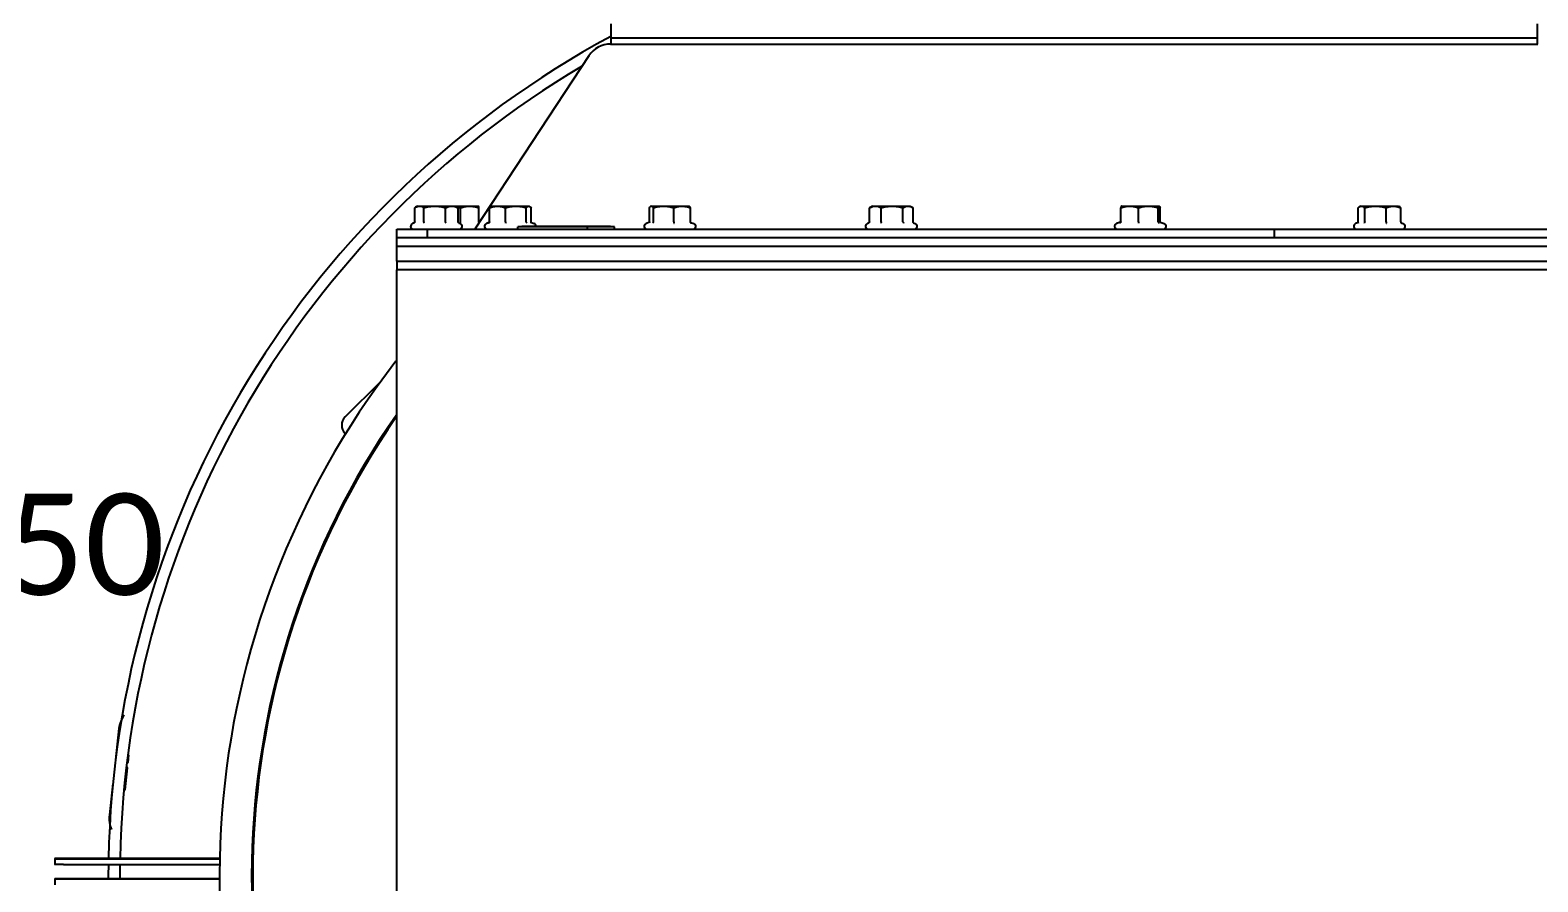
# Model space of a CAD drawing. Header units: millimetres. Extents: x 11802 to 19889, y -472 to 9054.
# Drawn here: x 12491 to 13012, y 5417 to 5712 of the extents above; entities that cross this region are included whole.
import ezdxf

# ---------------------------------------------------------------- set-up
doc = ezdxf.new("R2010")
doc.units = ezdxf.units.MM
doc.header["$LTSCALE"] = 307.34
doc.header["$PDMODE"] = 3
doc.header["$PDSIZE"] = 8
doc.layers.get('0').update_dxf_attribs({"linetype": 'CONTINUOUS'})
doc.layers.get('Defpoints').update_dxf_attribs({"linetype": 'CONTINUOUS'})
doc.styles.get("Standard").update_dxf_attribs({"font": 'calibri.ttf'})
doc.dimstyles.get("Standard").update_dxf_attribs({"dimtxt": 35, "dimasz": 35, "dimexe": 1.5, "dimexo": 1, "dimtad": 1, "dimdsep": 46, "dimtxsty": 'Standard', "dimblk": '_FILLED', "dimblk1": '_FILLED', "dimblk2": '_FILLED', "dimcen": 0.09, "dimazin": 2, "dimtol": 1, "dimtp": 0.01, "dimtm": 0.01, "dimtfac": 1, "dimtofl": 0, "dimtmove": 0, "dimatfit": 3, "dimldrblk": '_FILLED', "dimfxl": 1, "dimtolj": 1, "dimarcsym": 0})

# ---------------------------------------------------------------- blocks, each defined once
blk = doc.blocks.new('_FILLED')
at = {"color": 0, "linetype": 'ByBlock'}
blk.add_solid([(0, 0), (-1, 0.214), (-1, -0.214)], dxfattribs=at)
blk = doc.blocks.new('*D796')
at = {"color": 0, "linetype": 'ByBlock', "lineweight": -2}
for p, q in [((12636.23, 5808.75), (12297.8, 5808.75)), ((12299.3, 5758.75), (12299.3, 5485.19)), ((12299.3, 5138.78), (12299.3, 5448.08)), ((12847.18, 5088.78), (12297.8, 5088.78))]:
    blk.add_line(p, q, dxfattribs=at)
at = {"layer": 'Defpoints', "color": 0}
for p in [(12637.23, 5808.75), (12299.3, 5088.78), (12848.18, 5088.78)]:
    blk.add_point(p, dxfattribs=at)
at = {"color": 0, "linetype": 'ByBlock', "lineweight": -2, "xscale": 50, "yscale": 50, "zscale": 50}
for p, rotation in [((12299.3, 5808.75), 90), ((12299.3, 5088.78), 270)]:
    blk.add_blockref('_FILLED', p, dxfattribs=dict(at, rotation=rotation))
at = {"color": 0, "lineweight": 30, "insert": (12299.3, 5466.64), "char_height": 35, "attachment_point": 5}
blk.add_mtext('\\A1;\\A1;720', dxfattribs=at)
blk = doc.blocks.new('*D797')
at = {"color": 0, "linetype": 'ByBlock', "lineweight": -2}
for p, q in [((12850.83, 5808.75), (12420.4, 5808.75)), ((12421.9, 5758.75), (12421.9, 5552.28)), ((12421.9, 5308.7), (12421.9, 5515.17)), ((12850.83, 5258.7), (12420.4, 5258.7))]:
    blk.add_line(p, q, dxfattribs=at)
at = {"layer": 'Defpoints', "color": 0}
for p in [(12421.9, 5808.75), (12851.83, 5808.75), (12851.83, 5258.7)]:
    blk.add_point(p, dxfattribs=at)
at = {"color": 0, "linetype": 'ByBlock', "lineweight": -2, "xscale": 50, "yscale": 50, "zscale": 50}
for p, rotation in [((12421.9, 5808.75), 90), ((12421.9, 5258.7), 270)]:
    blk.add_blockref('_FILLED', p, dxfattribs=dict(at, rotation=rotation))
at = {"color": 0, "lineweight": 30, "insert": (12421.9, 5533.73), "char_height": 35, "attachment_point": 5}
blk.add_mtext('\\A1;\\A1;BVNO-550', dxfattribs=at)

msp = doc.modelspace()

# ---------------------------------------------------------------- linework, layer by layer
at = {"color": 7, "linetype": 'Continuous'}
for p, q in [((12691.83201, 5706.75277), (12691.83201, 5713.75277)), ((13011.83201, 5706.75277), (13011.83201, 5713.75277)), ((13011.83201, 5708.75277), (12691.83201, 5708.75277)), ((12691.6888, 5706.75277), (13011.97522, 5706.75277)), ((12684.16598, 5702.69313), (12644.80216, 5642.75277)), ((12625.01487, 5650.75277), (12624.33992, 5650.36309)), ((12625.01487, 5650.75277), (12646.03712, 5650.75277)), ((12638.01487, 5650.75277), (12638.68981, 5650.36309)), ((12646.03712, 5650.75277), (12646.04357, 5650.74905)), ((12650.5339, 5650.75277), (12650.3774, 5650.66242)), ((12650.5339, 5650.75277), (12663.5339, 5650.75277)), ((12663.5339, 5650.75277), (12663.6904, 5650.66242)), ((12705.70918, 5650.75277), (12705.60786, 5650.69428)), ((12705.70918, 5650.75277), (12718.70918, 5650.75277)), ((12718.70918, 5650.75277), (12718.81049, 5650.69428)), ((12782.14076, 5650.75277), (12781.31619, 5650.2767)), ((12782.14076, 5650.75277), (12795.14076, 5650.75277)), ((12795.14076, 5650.75277), (12795.96534, 5650.2767)), ((12868.19265, 5650.75277), (12868.16833, 5650.73873)), ((12868.19265, 5650.75277), (12881.16842, 5650.75277)), ((12881.16842, 5650.75277), (12881.21697, 5650.73859)), ((12950.7642, 5650.75277), (12950.44684, 5650.56954)), ((12950.7642, 5650.75277), (12963.7642, 5650.75277)), ((12963.7642, 5650.75277), (12964.08157, 5650.56954)), ((12624.03729, 5650.17222), (12624.33993, 5650.36299)), ((12624.03729, 5645.35983), (12624.03729, 5650.17222)), ((12627.21535, 5645.35983), (12627.21535, 5650.17222)), ((12634.69293, 5645.35983), (12634.69293, 5650.17222)), ((12638.99244, 5650.17222), (12638.6898, 5650.36297)), ((12638.99244, 5645.35983), (12638.99244, 5650.17222)), ((12639.87121, 5645.35983), (12639.87121, 5650.17222)), ((12646.19772, 5645.35983), (12646.19772, 5650.17222)), ((12649.87774, 5645.35983), (12649.87774, 5650.17222)), ((12655.41595, 5645.35983), (12655.41595, 5650.17222)), ((12662.5721, 5645.35983), (12662.5721, 5650.17222)), ((12664.19005, 5645.35983), (12664.19005, 5650.17222)), ((12705.15397, 5645.35983), (12705.15397, 5650.17222)), ((12706.4639, 5645.35983), (12706.4639, 5650.17222)), ((12713.5191, 5645.35983), (12713.5191, 5650.17222)), ((12719.26438, 5645.35983), (12719.26438, 5650.17222)), ((12781.31616, 5650.27693), (12781.14265, 5650.17222)), ((12781.14265, 5645.35983), (12781.14265, 5650.17222)), ((12785.18103, 5645.35983), (12785.18103, 5650.17222)), ((12792.67915, 5645.35983), (12792.67915, 5650.17222)), ((12795.96537, 5650.27693), (12796.13888, 5650.17222)), ((12796.13888, 5645.35983), (12796.13888, 5650.17222)), ((12867.89314, 5645.35983), (12867.89314, 5650.17222)), ((12874.04518, 5645.35983), (12874.04518, 5650.17222)), ((12880.84468, 5645.35983), (12880.84468, 5650.17222)), ((12881.49215, 5645.35983), (12881.49215, 5650.17222)), ((12949.93511, 5645.35983), (12949.93511, 5650.17222)), ((12952.19847, 5645.35983), (12952.19847, 5650.17222)), ((12959.52756, 5645.35983), (12959.52756, 5650.17222)), ((12964.59329, 5645.35983), (12964.59329, 5650.17222)), ((12617.83201, 5631.75277), (12617.83201, 5642.75277)), ((12617.83201, 5642.75277), (13085.83201, 5642.75277)), ((12623.95909, 5644.9685), (12623.26849, 5644.71715)), ((12628.26543, 5642.75277), (12628.26543, 5639.75277)), ((12639.30723, 5644.88239), (12639.76124, 5644.71715)), ((12639.39726, 5644.83889), (12639.36255, 5644.85261)), ((12646.37315, 5645.23047), (12646.41847, 5645.21397)), ((12649.78821, 5645.08136), (12648.78753, 5644.71715)), ((12659.64926, 5642.75277), (12659.64926, 5643.55277)), ((12693.03352, 5643.55277), (12659.64926, 5643.55277)), ((12661.05667, 5643.75277), (12661.05667, 5643.55277)), ((12691.62611, 5643.75277), (12661.05667, 5643.75277)), ((12664.03165, 5645.17045), (12664.02871, 5645.17152)), ((12664.03194, 5645.1715), (12665.28027, 5644.71715)), ((12683.75781, 5642.75277), (12683.75781, 5643.55277)), ((12683.89635, 5643.75277), (12683.89635, 5643.55277)), ((12691.62611, 5643.75277), (12691.62611, 5643.55277)), ((12693.03352, 5642.75277), (12693.03352, 5643.55277)), ((12705.27054, 5645.19312), (12703.9628, 5644.71715)), ((12705.27372, 5645.19331), (12705.27103, 5645.19233)), ((12719.32206, 5645.1297), (12720.45555, 5644.71715)), ((12780.7703, 5644.85396), (12780.39439, 5644.71715)), ((12780.75347, 5644.84523), (12780.73672, 5644.83889)), ((12796.35751, 5644.90991), (12796.88714, 5644.71715)), ((12867.83725, 5645.22342), (12866.44628, 5644.71715)), ((12867.83738, 5645.22309), (12867.83881, 5645.22362)), ((12867.83881, 5645.22362), (12867.87929, 5645.24506)), ((12881.50589, 5645.24512), (12881.54648, 5645.22362)), ((12881.54792, 5645.22309), (12881.54648, 5645.22362)), ((12881.54804, 5645.22342), (12882.93902, 5644.71715)), ((12920.92605, 5642.75277), (12920.92605, 5639.75277)), ((12950.09291, 5645.10844), (12949.01783, 5644.71715)), ((12950.09435, 5645.10779), (12950.09338, 5645.10744)), ((12964.7565, 5644.99161), (12965.51058, 5644.71715)), ((12964.88197, 5644.89068), (12964.99007, 5644.83889)), ((13085.83201, 5639.75277), (12617.83201, 5639.75277)), ((13085.83201, 5636.75277), (12617.83201, 5636.75277)), ((12617.8243, 5631.75277), (12617.8243, 5628.75277)), ((12617.8243, 5631.75277), (13085.83972, 5631.75277)), ((13085.83972, 5628.75277), (12617.8243, 5628.75277)), ((12617.83201, 5276.80407), (12617.83201, 5628.75277)), ((12599.98244, 5577.8768), (12612.27478, 5590.16914)), ((12521.86585, 5470.18881), (12520.66012, 5459.3557)), ((12525.00255, 5458.4949), (12524.57865, 5458.30237)), ((12524.64443, 5458.81163), (12525.03298, 5458.76839)), ((12525.00255, 5458.4949), (12525.29291, 5461.10375)), ((12523.95568, 5449.08914), (12524.79098, 5456.59408)), ((12524.55216, 5456.94096), (12524.79098, 5456.59408)), ((12519.75307, 5451.20603), (12518.54734, 5440.37292)), ((12523.95568, 5449.08914), (12523.53341, 5448.9112)), ((12523.53622, 5448.93648), (12523.96012, 5449.12902)), ((12523.7595, 5450.86073), (12524.14805, 5450.81748)), ((12499.67856, 5425.26693), (12499.67856, 5423.23686)), ((12556.81974, 5425.27337), (12502.67856, 5425.27337)), ((12502.67856, 5425.23041), (12556.81657, 5425.23041)), ((12502.67856, 5423.23042), (12556.66901, 5423.23042)), ((12499.67856, 5418.26694), (12499.67856, 5416.23688)), ((12556.79644, 5418.27339), (12502.67856, 5418.27339)), ((12502.67856, 5418.23043), (12556.79858, 5418.23043))]:
    msp.add_line(p, q, dxfattribs=at)
msp.add_lwpolyline([(12646.1991, 5645.34921), (12646.25573, 5645.29424), (12646.37278, 5645.23059)], dxfattribs=at)
for centre, radius, start, end in [((12848.17692, 5418.77777), 330, 118.298747, 178.8807045), ((12691.6888, 5697.75277), 9, 90, 146.7064367), ((12848.17692, 5418.77777), 326, 120.7334619, 178.8668912), ((12623.61487, 5643.7655), 1.01272, 110, 270), ((12639.63201, 5645.48201), 0.68462, 241.5600168, 246.8254859), ((12639.41487, 5643.7655), 1.01272, 270, 70), ((12646.69674, 5645.35998), 0.49903, 179.9911119, 181.2404747), ((12649.1339, 5643.7655), 1.01272, 110, 270), ((12664.9339, 5643.7655), 1.01272, 359.2659899, 70), ((12704.30918, 5643.7655), 1.01272, 110, 270), ((12720.10918, 5643.7655), 1.01272, 270, 70), ((12780.74076, 5643.7655), 1.01272, 110, 270), ((12780.50045, 5645.48742), 0.69023, 291.5034558, 293.0727728), ((12796.76467, 5645.46013), 0.65834, 233.655691, 234.0786724), ((12796.76764, 5645.46428), 0.66344, 234.08145, 236.6468187), ((12796.77802, 5645.48085), 0.68299, 236.6836322, 246.94242), ((12796.54076, 5643.7655), 1.01272, 270, 70), ((12866.79265, 5643.7655), 1.01272, 110, 270), ((12882.01622, 5645.363), 0.52427, 191.5802553, 193.0090944), ((12882.01663, 5645.36309), 0.52469, 193.0089141, 193.4919061), ((12882.59265, 5643.7655), 1.01272, 270, 70), ((12949.3642, 5643.7655), 1.01272, 110, 270), ((12965.1642, 5643.7655), 1.01272, 270, 70), ((12848.17692, 5418.77777), 291.6, 142.2800387, 209.0329727), ((12848.17692, 5418.77777), 280.49174, 145.3050068, 210.3985553), ((12602.81087, 5575.04837), 4, 135, 225), ((12848.17692, 5418.77777), 280.1, 145.4275724, 210.4130305), ((12531.80448, 5469.08264), 10, 144.6290252, 173.6491189), ((12528.48597, 5439.26675), 10, 173.6491189, 203.452965), ((12848.17692, 5418.77777), 330, 179.2237137, 180.0951914), ((12848.17692, 5418.77777), 326, 179.2155227, 180.0959048)]:
    msp.add_arc(centre, radius, start, end, dxfattribs=at)
for points, knots in [([(12624.33993, 5650.36295), (12624.54198, 5650.47945), (12624.95389, 5650.67447), (12625.40756, 5650.75277), (12625.62632, 5650.75277)], [0, 0, 0, 0, 0.516012787, 1, 1, 1, 1]), ([(12625.62632, 5650.75277), (12625.89908, 5650.75277), (12626.47121, 5650.62735), (12626.96946, 5650.33986), (12627.21535, 5650.17222)], [0, 0, 0, 0, 0.478225218, 1, 1, 1, 1]), ([(12627.21535, 5650.17222), (12627.82275, 5650.34821), (12629.056, 5650.64125), (12630.32212, 5650.75277), (12630.95414, 5650.75277)], [0, 0, 0, 0, 0.500141567, 1, 1, 1, 1]), ([(12630.95414, 5650.75277), (12631.58616, 5650.75277), (12632.85231, 5650.64145), (12634.08553, 5650.34821), (12634.69293, 5650.17222)], [0, 0, 0, 0, 0.499858259, 1, 1, 1, 1]), ([(12634.69293, 5650.17222), (12635.03364, 5650.34391), (12635.72704, 5650.63501), (12636.47677, 5650.75277), (12636.84268, 5650.75277)], [0, 0, 0, 0, 0.510447214, 1, 1, 1, 1]), ([(12636.84268, 5650.75277), (12637.20859, 5650.75277), (12637.95837, 5650.6352), (12638.65172, 5650.34392), (12638.99244, 5650.17222)], [0, 0, 0, 0, 0.4895453, 1, 1, 1, 1]), ([(12639.87121, 5650.17222), (12640.38237, 5650.34728), (12641.42131, 5650.64001), (12642.49901, 5650.75277), (12643.03447, 5650.75277)], [0, 0, 0, 0, 0.502253612, 1, 1, 1, 1]), ([(12643.03447, 5650.75277), (12643.56992, 5650.75277), (12644.64766, 5650.6402), (12645.68656, 5650.34728), (12646.19772, 5650.17222)], [0, 0, 0, 0, 0.497744694, 1, 1, 1, 1]), ([(12646.19772, 5650.17222), (12646.18621, 5650.24686), (12646.16402, 5650.38017), (12646.12789, 5650.55622), (12646.09261, 5650.67263), (12646.0634, 5650.73738), (12646.04357, 5650.74899)], [0, 0, 0, 0, 0.376167746, 0.675662714, 0.885571309, 1, 1, 1, 1]), ([(12649.87774, 5650.17222), (12650.32277, 5650.34632), (12651.22807, 5650.63845), (12652.17743, 5650.75277), (12652.64684, 5650.75277)], [0, 0, 0, 0, 0.504464542, 1, 1, 1, 1]), ([(12650.3774, 5650.66215), (12650.28468, 5650.6086), (12650.10306, 5650.45549), (12649.95391, 5650.27421), (12649.87774, 5650.17222)], [0, 0, 0, 0, 0.456867136, 1, 1, 1, 1]), ([(12652.64684, 5650.75277), (12653.11626, 5650.75277), (12654.0656, 5650.63832), (12654.97092, 5650.34632), (12655.41595, 5650.17222)], [0, 0, 0, 0, 0.49553776, 1, 1, 1, 1]), ([(12655.41595, 5650.17222), (12655.9965, 5650.34799), (12657.17558, 5650.64097), (12658.38898, 5650.75277), (12658.99402, 5650.75277)], [0, 0, 0, 0, 0.500634424, 1, 1, 1, 1]), ([(12658.99402, 5650.75277), (12659.59907, 5650.75277), (12660.8125, 5650.64116), (12661.99154, 5650.34799), (12662.5721, 5650.17222)], [0, 0, 0, 0, 0.499365047, 1, 1, 1, 1]), ([(12662.5721, 5650.17222), (12662.63422, 5650.25541), (12662.75715, 5650.40696), (12662.95647, 5650.59518), (12663.16269, 5650.72087), (12663.3114, 5650.75277), (12663.38108, 5650.75277)], [0, 0, 0, 0, 0.303012402, 0.568302155, 0.796667975, 1, 1, 1, 1]), ([(12663.38108, 5650.75277), (12663.40699, 5650.75277), (12663.51525, 5650.74468), (12663.61914, 5650.7033), (12663.69039, 5650.66215)], [0, 0, 0, 0, 0.239490293, 1, 1, 1, 1]), ([(12663.69039, 5650.66215), (12663.78311, 5650.6086), (12663.96473, 5650.45549), (12664.11389, 5650.27421), (12664.19005, 5650.17222)], [0, 0, 0, 0, 0.456867136, 1, 1, 1, 1]), ([(12705.15397, 5650.17222), (12705.22138, 5650.28372), (12705.35022, 5650.47659), (12705.51977, 5650.64297), (12705.60787, 5650.69397)], [0, 0, 0, 0, 0.561403981, 1, 1, 1, 1]), ([(12705.60787, 5650.69397), (12705.6241, 5650.70336), (12705.6865, 5650.73557), (12705.75742, 5650.75277), (12705.80894, 5650.75277)], [0, 0, 0, 0, 0.266940318, 1, 1, 1, 1]), ([(12705.80894, 5650.75277), (12705.86589, 5650.75277), (12705.99065, 5650.71869), (12706.15629, 5650.59147), (12706.31627, 5650.404), (12706.41408, 5650.25462), (12706.4639, 5650.17222)], [0, 0, 0, 0, 0.188268683, 0.410847466, 0.681682897, 1, 1, 1, 1]), ([(12706.4639, 5650.17222), (12707.03602, 5650.34791), (12708.19811, 5650.64063), (12709.39493, 5650.75277), (12709.9915, 5650.75277)], [0, 0, 0, 0, 0.500801895, 1, 1, 1, 1]), ([(12709.9915, 5650.75277), (12710.58807, 5650.75277), (12711.78488, 5650.6405), (12712.94699, 5650.34791), (12713.5191, 5650.17222)], [0, 0, 0, 0, 0.499198629, 1, 1, 1, 1]), ([(12713.5191, 5650.17222), (12713.98153, 5650.34661), (12714.92195, 5650.63909), (12715.90499, 5650.75277), (12716.39174, 5650.75277)], [0, 0, 0, 0, 0.503803124, 1, 1, 1, 1]), ([(12716.39174, 5650.75277), (12716.8785, 5650.75277), (12717.86157, 5650.63928), (12718.80195, 5650.34661), (12719.26438, 5650.17222)], [0, 0, 0, 0, 0.496194074, 1, 1, 1, 1]), ([(12719.26438, 5650.17222), (12719.19697, 5650.28372), (12719.06813, 5650.47659), (12718.89859, 5650.64297), (12718.81049, 5650.69397)], [0, 0, 0, 0, 0.561403981, 1, 1, 1, 1]), ([(12781.14265, 5650.17222), (12781.46131, 5650.34318), (12782.10962, 5650.6338), (12782.81768, 5650.75277), (12783.16184, 5650.75277)], [0, 0, 0, 0, 0.512372259, 1, 1, 1, 1]), ([(12783.16184, 5650.75277), (12783.506, 5650.75277), (12784.21411, 5650.63399), (12784.86237, 5650.34319), (12785.18103, 5650.17222)], [0, 0, 0, 0, 0.487618916, 1, 1, 1, 1]), ([(12785.18103, 5650.17222), (12785.79014, 5650.34822), (12787.02689, 5650.64103), (12788.29635, 5650.75277), (12788.93009, 5650.75277)], [0, 0, 0, 0, 0.500111932, 1, 1, 1, 1]), ([(12788.93009, 5650.75277), (12789.56383, 5650.75277), (12790.83327, 5650.6409), (12792.07004, 5650.34822), (12792.67915, 5650.17222)], [0, 0, 0, 0, 0.499888255, 1, 1, 1, 1]), ([(12792.67915, 5650.17222), (12792.94888, 5650.34113), (12793.49651, 5650.63015), (12794.11294, 5650.75277), (12794.40901, 5650.75277)], [0, 0, 0, 0, 0.51805317, 1, 1, 1, 1]), ([(12794.40901, 5650.75277), (12794.67417, 5650.75277), (12795.22348, 5650.65596), (12795.72098, 5650.4177), (12795.96534, 5650.27668)], [0, 0, 0, 0, 0.48449166, 1, 1, 1, 1]), ([(12867.89314, 5650.17222), (12868.38968, 5650.34709), (12869.39908, 5650.63976), (12870.44833, 5650.75277), (12870.96916, 5650.75277)], [0, 0, 0, 0, 0.502675477, 1, 1, 1, 1]), ([(12868.16833, 5650.73864), (12868.14008, 5650.72226), (12868.08618, 5650.66028), (12867.98703, 5650.47274), (12867.93131, 5650.29994), (12867.89314, 5650.17222)], [0, 0, 0, 0, 0.15359021, 0.373027531, 1, 1, 1, 1]), ([(12870.96916, 5650.75277), (12871.48999, 5650.75277), (12872.53927, 5650.63995), (12873.54863, 5650.34709), (12874.04518, 5650.17222)], [0, 0, 0, 0, 0.497322527, 1, 1, 1, 1]), ([(12874.04518, 5650.17222), (12874.59592, 5650.34771), (12875.71485, 5650.64036), (12876.86981, 5650.75277), (12877.44493, 5650.75277)], [0, 0, 0, 0, 0.501260237, 1, 1, 1, 1]), ([(12877.44493, 5650.75277), (12878.02005, 5650.75277), (12879.17498, 5650.64023), (12880.29394, 5650.34771), (12880.84468, 5650.17222)], [0, 0, 0, 0, 0.498740511, 1, 1, 1, 1]), ([(12880.84468, 5650.17222), (12880.8688, 5650.25293), (12880.91466, 5650.39697), (12880.99297, 5650.58036), (12881.06542, 5650.70515), (12881.13794, 5650.75277), (12881.16842, 5650.75277)], [0, 0, 0, 0, 0.367789439, 0.659905113, 0.866963114, 1, 1, 1, 1]), ([(12881.21697, 5650.73864), (12881.24522, 5650.72226), (12881.29912, 5650.66028), (12881.39827, 5650.47274), (12881.45398, 5650.29994), (12881.49215, 5650.17222)], [0, 0, 0, 0, 0.15359021, 0.373027531, 1, 1, 1, 1]), ([(12950.44686, 5650.56924), (12950.54432, 5650.62544), (12950.74357, 5650.71749), (12950.96188, 5650.75277), (12951.06679, 5650.75277)], [0, 0, 0, 0, 0.517458139, 1, 1, 1, 1]), ([(12951.06679, 5650.75277), (12951.16337, 5650.75277), (12951.36342, 5650.72323), (12951.65212, 5650.60031), (12951.93342, 5650.41193), (12952.11006, 5650.25685), (12952.19847, 5650.17222)], [0, 0, 0, 0, 0.222639844, 0.459276321, 0.717841564, 1, 1, 1, 1]), ([(12952.19847, 5650.17222), (12952.79347, 5650.34811), (12954.0017, 5650.64113), (12955.24346, 5650.75277), (12955.86302, 5650.75277)], [0, 0, 0, 0, 0.500361512, 1, 1, 1, 1]), ([(12955.86302, 5650.75277), (12956.48258, 5650.75277), (12957.72436, 5650.64132), (12958.93256, 5650.34811), (12959.52756, 5650.17222)], [0, 0, 0, 0, 0.499638155, 1, 1, 1, 1]), ([(12959.52756, 5650.17222), (12959.93286, 5650.34557), (12960.75767, 5650.63736), (12961.63054, 5650.75277), (12962.06043, 5650.75277)], [0, 0, 0, 0, 0.506274141, 1, 1, 1, 1]), ([(12962.06043, 5650.75277), (12962.49032, 5650.75277), (12963.36316, 5650.63723), (12964.188, 5650.34557), (12964.59329, 5650.17222)], [0, 0, 0, 0, 0.49372903, 1, 1, 1, 1]), ([(12949.93511, 5650.17222), (12949.97648, 5650.21182), (12950.13564, 5650.35791), (12950.30921, 5650.48987), (12950.44686, 5650.56924)], [0, 0, 0, 0, 0.264923614, 1, 1, 1, 1]), ([(12964.59329, 5650.17222), (12964.55193, 5650.21182), (12964.39277, 5650.35791), (12964.2192, 5650.48987), (12964.08155, 5650.56924)], [0, 0, 0, 0, 0.264923614, 1, 1, 1, 1]), ([(12624.03729, 5645.35983), (12624.03733, 5645.26098), (12623.96747, 5645.06067), (12623.81076, 5644.92707), (12623.72347, 5644.87985)], [0, 0, 0, 0, 0.498992283, 1, 1, 1, 1]), ([(12627.21537, 5645.36006), (12627.21537, 5645.2501), (12627.17604, 5645.05318), (12627.05487, 5644.88481), (12626.98259, 5644.83889)], [0, 0, 0, 0, 0.562164657, 1, 1, 1, 1]), ([(12634.86498, 5644.83889), (12634.80625, 5644.88936), (12634.72017, 5645.06601), (12634.69288, 5645.25123), (12634.69291, 5645.36006)], [0, 0, 0, 0, 0.415720727, 1, 1, 1, 1]), ([(12639.30597, 5644.88001), (12639.21873, 5644.92727), (12639.06217, 5645.06096), (12638.99239, 5645.26122), (12638.99243, 5645.36006)], [0, 0, 0, 0, 0.50094762, 1, 1, 1, 1]), ([(12639.88929, 5644.83889), (12639.88123, 5644.9048), (12639.87546, 5645.07889), (12639.87119, 5645.25259), (12639.87119, 5645.36006)], [0, 0, 0, 0, 0.381914682, 1, 1, 1, 1]), ([(12655.41596, 5645.36006), (12655.41593, 5645.25224), (12655.40518, 5645.10312), (12655.36742, 5644.92988), (12655.34314, 5644.86385), (12655.32835, 5644.83889)], [0, 0, 0, 0, 0.607861042, 0.836381774, 1, 1, 1, 1]), ([(12662.87193, 5644.83889), (12662.78553, 5644.8815), (12662.6297, 5645.03718), (12662.57203, 5645.24849), (12662.57208, 5645.36006)], [0, 0, 0, 0, 0.463363869, 1, 1, 1, 1]), ([(12706.4639, 5645.35983), (12706.46397, 5645.24801), (12706.40266, 5645.03439), (12706.24158, 5644.88107), (12706.15288, 5644.83889)], [0, 0, 0, 0, 0.532394677, 1, 1, 1, 1]), ([(12713.51912, 5645.36006), (12713.51907, 5645.25239), (12713.52646, 5645.10386), (12713.55797, 5644.93056), (12713.57778, 5644.86441), (12713.59002, 5644.83889)], [0, 0, 0, 0, 0.611154742, 0.839338982, 1, 1, 1, 1]), ([(12781.14266, 5645.36006), (12781.14274, 5645.25106), (12781.05683, 5645.02996), (12780.87188, 5644.8954), (12780.77095, 5644.8524)], [0, 0, 0, 0, 0.498396739, 1, 1, 1, 1]), ([(12785.18103, 5645.35983), (12785.1811, 5645.2508), (12785.15107, 5645.06297), (12785.05599, 5644.88804), (12784.99374, 5644.83889)], [0, 0, 0, 0, 0.578922488, 1, 1, 1, 1]), ([(12792.67916, 5645.36006), (12792.67909, 5645.25044), (12792.71411, 5645.05593), (12792.82843, 5644.8858), (12792.89778, 5644.83889)], [0, 0, 0, 0, 0.566952195, 1, 1, 1, 1]), ([(12796.37452, 5644.92986), (12796.30674, 5644.97973), (12796.18858, 5645.1064), (12796.13881, 5645.27618), (12796.13887, 5645.36006)], [0, 0, 0, 0, 0.500813507, 1, 1, 1, 1]), ([(12867.83702, 5645.12628), (12867.82057, 5645.0931), (12867.74483, 5644.97103), (12867.62354, 5644.87846), (12867.52503, 5644.83889)], [0, 0, 0, 0, 0.258638133, 1, 1, 1, 1]), ([(12874.04518, 5645.35983), (12874.04523, 5645.25238), (12874.03788, 5645.0787), (12874.02552, 5644.90383), (12874.01012, 5644.83889)], [0, 0, 0, 0, 0.616887759, 1, 1, 1, 1]), ([(12880.84468, 5645.36006), (12880.84461, 5645.24761), (12880.91244, 5645.02884), (12881.0843, 5644.88038), (12881.17774, 5644.83889)], [0, 0, 0, 0, 0.523791363, 1, 1, 1, 1]), ([(12949.77348, 5644.98983), (12949.82163, 5645.03845), (12949.90298, 5645.15274), (12949.93515, 5645.29109), (12949.93511, 5645.35983)], [0, 0, 0, 0, 0.498845545, 1, 1, 1, 1]), ([(12952.19849, 5645.36006), (12952.19854, 5645.24915), (12952.14844, 5645.04336), (12952.00528, 5644.88259), (12951.92423, 5644.83889)], [0, 0, 0, 0, 0.546361448, 1, 1, 1, 1]), ([(12959.52756, 5645.35983), (12959.5276, 5645.25176), (12959.54166, 5645.10058), (12959.59563, 5644.92791), (12959.63028, 5644.8628), (12959.65009, 5644.83889)], [0, 0, 0, 0, 0.598161082, 0.828172519, 1, 1, 1, 1]), ([(12964.59329, 5645.36006), (12964.59325, 5645.29128), (12964.62523, 5645.15285), (12964.70659, 5645.03844), (12964.75478, 5644.98983)], [0, 0, 0, 0, 0.501163264, 1, 1, 1, 1]), ([(12502.67856, 5425.27337), (12502.48349, 5425.27337), (12502.10079, 5425.27329), (12501.54524, 5425.27293), (12501.03317, 5425.27239), (12500.58453, 5425.27151), (12500.25787, 5425.27098), (12500.04159, 5425.26977), (12499.91506, 5425.27018), (12499.81897, 5425.26707), (12499.74131, 5425.27231), (12499.70947, 5425.26151), (12499.67856, 5425.27175), (12499.67856, 5425.26693)], [0, 0, 0, 0, 0.195073091, 0.382693541, 0.555559001, 0.707095514, 0.8314537, 0.881908555, 0.923865699, 0.956926874, 0.9807765, 0.995173173, 1, 1, 1, 1]), ([(12499.67856, 5425.23686), (12499.67856, 5425.23203), (12499.70947, 5425.24228), (12499.74131, 5425.23147), (12499.81897, 5425.23671), (12499.91506, 5425.23361), (12500.04159, 5425.23402), (12500.25787, 5425.23281), (12500.58453, 5425.23228), (12501.03317, 5425.23139), (12501.54524, 5425.23086), (12502.10079, 5425.23049), (12502.48349, 5425.23041), (12502.67856, 5425.23041)], [0, 0, 0, 0, 0.004826829, 0.019223503, 0.04307313, 0.076134307, 0.118091452, 0.168546307, 0.292904494, 0.444441006, 0.617306464, 0.804926912, 1, 1, 1, 1]), ([(12502.67856, 5423.23042), (12502.48349, 5423.23042), (12502.10079, 5423.2305), (12501.54524, 5423.23086), (12501.03317, 5423.2314), (12500.58453, 5423.23228), (12500.25787, 5423.23281), (12500.04159, 5423.23402), (12499.91506, 5423.23361), (12499.81897, 5423.23672), (12499.74131, 5423.23148), (12499.70947, 5423.24228), (12499.67856, 5423.23204), (12499.67856, 5423.23686)], [0, 0, 0, 0, 0.195073088, 0.382693536, 0.555558994, 0.707095506, 0.831453693, 0.881908548, 0.923865693, 0.95692687, 0.980776497, 0.995173171, 1, 1, 1, 1]), ([(12513.03856, 5425.25189), (12513.03856, 5425.25411), (12513.05274, 5425.25007), (12513.06746, 5425.25485), (12513.10337, 5425.25296), (12513.17173, 5425.25526), (12513.29274, 5425.25512), (12513.47338, 5425.25669), (12513.70364, 5425.25751), (12513.98016, 5425.25855), (12514.30067, 5425.25945), (12514.80647, 5425.26064), (12515.52207, 5425.26186), (12516.46077, 5425.26291), (12517.47931, 5425.26356), (12518.53856, 5425.26378), (12519.5978, 5425.26356), (12520.61634, 5425.26291), (12521.55503, 5425.26186), (12522.27063, 5425.26064), (12522.77643, 5425.25945), (12523.09695, 5425.25855), (12523.37347, 5425.25751), (12523.60373, 5425.25669), (12523.78438, 5425.25512), (12523.90539, 5425.25526), (12523.97375, 5425.25296), (12524.00967, 5425.25485), (12524.02439, 5425.25007), (12524.03856, 5425.25411), (12524.03856, 5425.25189)], [0, 0, 0, 0, 0.000605647, 0.002412609, 0.005416305, 0.009611109, 0.021535836, 0.038064645, 0.059045771, 0.08426974, 0.113500048, 0.146449635, 0.222217555, 0.308660715, 0.402456311, 0.499999581, 0.597542472, 0.691337063, 0.77777928, 0.853547089, 0.88649701, 0.91572781, 0.940952365, 0.961934083, 0.978463383, 0.990388554, 0.99458346, 0.997587267, 0.999394317, 1, 1, 1, 1]), ([(12524.03856, 5425.25189), (12524.03856, 5425.24967), (12524.02439, 5425.25372), (12524.00967, 5425.24894), (12523.97375, 5425.25082), (12523.90539, 5425.24852), (12523.78439, 5425.24866), (12523.60375, 5425.2471), (12523.37349, 5425.24628), (12523.09697, 5425.24523), (12522.77646, 5425.24434), (12522.27066, 5425.24314), (12521.55506, 5425.24193), (12520.61636, 5425.24087), (12519.59781, 5425.24023), (12518.53857, 5425.24001), (12517.47933, 5425.24023), (12516.46079, 5425.24087), (12515.5221, 5425.24193), (12514.8065, 5425.24314), (12514.3007, 5425.24434), (12513.98018, 5425.24523), (12513.70366, 5425.24628), (12513.47339, 5425.2471), (12513.29275, 5425.24866), (12513.17174, 5425.24852), (12513.10338, 5425.25082), (12513.06746, 5425.24894), (12513.05274, 5425.25372), (12513.03856, 5425.24967), (12513.03856, 5425.25189)], [0, 0, 0, 0, 0.000605647, 0.002412609, 0.005416305, 0.009611109, 0.021535836, 0.038064645, 0.059045771, 0.08426974, 0.113500048, 0.146449635, 0.222217555, 0.308660715, 0.402456311, 0.499999581, 0.597542472, 0.691337063, 0.77777928, 0.853547089, 0.88649701, 0.91572781, 0.940952365, 0.961934083, 0.978463383, 0.990388554, 0.99458346, 0.997587267, 0.999394317, 1, 1, 1, 1]), ([(12502.67856, 5418.27339), (12502.48349, 5418.27339), (12502.10079, 5418.27331), (12501.54524, 5418.27294), (12501.03317, 5418.27241), (12500.58453, 5418.27153), (12500.25787, 5418.27099), (12500.04159, 5418.26979), (12499.91506, 5418.27019), (12499.81897, 5418.26709), (12499.74131, 5418.27233), (12499.70947, 5418.26152), (12499.67856, 5418.27177), (12499.67856, 5418.26694)], [0, 0, 0, 0, 0.195073091, 0.382693541, 0.555559001, 0.707095514, 0.8314537, 0.881908555, 0.923865699, 0.956926874, 0.9807765, 0.995173173, 1, 1, 1, 1]), ([(12499.67856, 5418.23687), (12499.67856, 5418.23205), (12499.70947, 5418.24229), (12499.74131, 5418.23149), (12499.81897, 5418.23673), (12499.91506, 5418.23362), (12500.04159, 5418.23403), (12500.25787, 5418.23283), (12500.58453, 5418.23229), (12501.03317, 5418.23141), (12501.54524, 5418.23087), (12502.10079, 5418.23051), (12502.48349, 5418.23043), (12502.67856, 5418.23043)], [0, 0, 0, 0, 0.004826829, 0.019223503, 0.04307313, 0.076134307, 0.118091452, 0.168546307, 0.292904494, 0.444441006, 0.617306464, 0.804926912, 1, 1, 1, 1]), ([(12513.03856, 5418.25191), (12513.03856, 5418.25413), (12513.05274, 5418.25009), (12513.06746, 5418.25486), (12513.10337, 5418.25298), (12513.17173, 5418.25528), (12513.29274, 5418.25514), (12513.47338, 5418.25671), (12513.70364, 5418.25753), (12513.98016, 5418.25857), (12514.30067, 5418.25946), (12514.80647, 5418.26066), (12515.52207, 5418.26187), (12516.46077, 5418.26293), (12517.47931, 5418.26358), (12518.53856, 5418.2638), (12519.5978, 5418.26358), (12520.61634, 5418.26293), (12521.55503, 5418.26187), (12522.27063, 5418.26066), (12522.77643, 5418.25946), (12523.09695, 5418.25857), (12523.37347, 5418.25753), (12523.60373, 5418.25671), (12523.78438, 5418.25514), (12523.90539, 5418.25528), (12523.97375, 5418.25298), (12524.00967, 5418.25486), (12524.02439, 5418.25009), (12524.03856, 5418.25413), (12524.03856, 5418.25191)], [0, 0, 0, 0, 0.000605647, 0.002412609, 0.005416305, 0.009611109, 0.021535836, 0.038064645, 0.059045771, 0.08426974, 0.113500048, 0.146449635, 0.222217555, 0.308660715, 0.402456311, 0.499999581, 0.597542472, 0.691337063, 0.77777928, 0.853547089, 0.88649701, 0.91572781, 0.940952365, 0.961934083, 0.978463383, 0.990388554, 0.99458346, 0.997587267, 0.999394317, 1, 1, 1, 1]), ([(12524.03856, 5418.25191), (12524.03856, 5418.24969), (12524.02439, 5418.25373), (12524.00967, 5418.24896), (12523.97375, 5418.25084), (12523.90539, 5418.24854), (12523.78439, 5418.24868), (12523.60375, 5418.24711), (12523.37349, 5418.24629), (12523.09697, 5418.24525), (12522.77646, 5418.24436), (12522.27066, 5418.24316), (12521.55506, 5418.24195), (12520.61636, 5418.24089), (12519.59781, 5418.24024), (12518.53857, 5418.24002), (12517.47933, 5418.24024), (12516.46079, 5418.24089), (12515.5221, 5418.24195), (12514.8065, 5418.24316), (12514.3007, 5418.24436), (12513.98018, 5418.24525), (12513.70366, 5418.24629), (12513.47339, 5418.24711), (12513.29275, 5418.24868), (12513.17174, 5418.24854), (12513.10338, 5418.25084), (12513.06746, 5418.24896), (12513.05274, 5418.25373), (12513.03856, 5418.24969), (12513.03856, 5418.25191)], [0, 0, 0, 0, 0.000605647, 0.002412609, 0.005416305, 0.009611109, 0.021535836, 0.038064645, 0.059045771, 0.08426974, 0.113500048, 0.146449635, 0.222217555, 0.308660715, 0.402456311, 0.499999581, 0.597542472, 0.691337063, 0.77777928, 0.853547089, 0.88649701, 0.91572781, 0.940952365, 0.961934083, 0.978463383, 0.990388554, 0.99458346, 0.997587267, 0.999394317, 1, 1, 1, 1])]:
    msp.add_open_spline(points, degree=3, knots=knots, dxfattribs=at)
for points in [[(12638.32888, 5650.5764), (12638.85078, 5650.47597), (12639.36581, 5650.33662), (12639.87121, 5650.17222)], [(12646.2145, 5645.22966), (12646.20441, 5645.2686), (12646.1987, 5645.30896), (12646.19783, 5645.34918)], [(12646.30373, 5645.04076), (12646.26312, 5645.09733), (12646.23196, 5645.16225), (12646.2145, 5645.22966)], [(12649.6695, 5644.94322), (12649.61626, 5644.89916), (12649.55491, 5644.86354), (12649.49034, 5644.83889)], [(12649.7912, 5645.07921), (12649.75803, 5645.02822), (12649.71636, 5644.982), (12649.6695, 5644.94322)], [(12649.87774, 5645.35983), (12649.8778, 5645.26195), (12649.84458, 5645.16127), (12649.7912, 5645.07921)], [(12664.27629, 5645.07929), (12664.22295, 5645.16139), (12664.18999, 5645.26215), (12664.19005, 5645.36006)], [(12705.15397, 5645.36006), (12705.15403, 5645.28085), (12705.13323, 5645.19995), (12705.09751, 5645.12925)], [(12719.32111, 5645.12916), (12719.28528, 5645.19985), (12719.26431, 5645.2808), (12719.26437, 5645.36006)], [(12719.4266, 5644.98304), (12719.38449, 5645.02587), (12719.34827, 5645.07557), (12719.32111, 5645.12916)], [(12719.64633, 5644.83889), (12719.56464, 5644.87051), (12719.48802, 5644.92057), (12719.4266, 5644.98304)], [(12867.87981, 5645.24492), (12867.87029, 5645.20397), (12867.85569, 5645.16395), (12867.83702, 5645.12628)], [(12867.89316, 5645.36006), (12867.89318, 5645.32142), (12867.88856, 5645.28255), (12867.87981, 5645.24492)], [(12881.50263, 5645.25776), (12881.49575, 5645.29134), (12881.49213, 5645.32578), (12881.49215, 5645.36006)], [(12964.75478, 5644.98983), (12964.79262, 5644.95166), (12964.83577, 5644.91822), (12964.88193, 5644.89071)]]:
    msp.add_open_spline(points, degree=3, dxfattribs=at)

# ---------------------------------------------------------------- dimensions: what is measured, and where the dimension line sits
at = {"linetype": 'ByBlock', "lineweight": 30}
for base, p1, p2, text, picture, middle in [((12299.30308, 5088.77777), (12637.22587, 5808.75277), (12848.17692, 5088.77777), '\\A1;720', '*D796', (12299.30308, 5466.63533)), ((12421.90214, 5808.75277), (12851.83201, 5258.70147), (12851.83201, 5808.75277), '\\A1;BVNO-550', '*D797', (12421.90214, 5533.72712))]:
    dim = msp.add_linear_dim(base=base, p1=p1, p2=p2, angle=90, text=text, dimstyle='Standard', override={"dimasz": 50, "dimtad": 0, "dimtih": 1, "dimtoh": 1, "dimdec": 4, "dimzin": 0, "dimtxsty": 'Standard', "dimcen": 53.46, "dimadec": 0, "dimazin": 0, "dimtdec": 4, "dimtzin": 0}, dxfattribs=at)
    dim.commit()
    dim.dimension.update_dxf_attribs({"geometry": picture, "text_midpoint": middle, "dimtype": 160})

doc.saveas('drawing.dxf')
